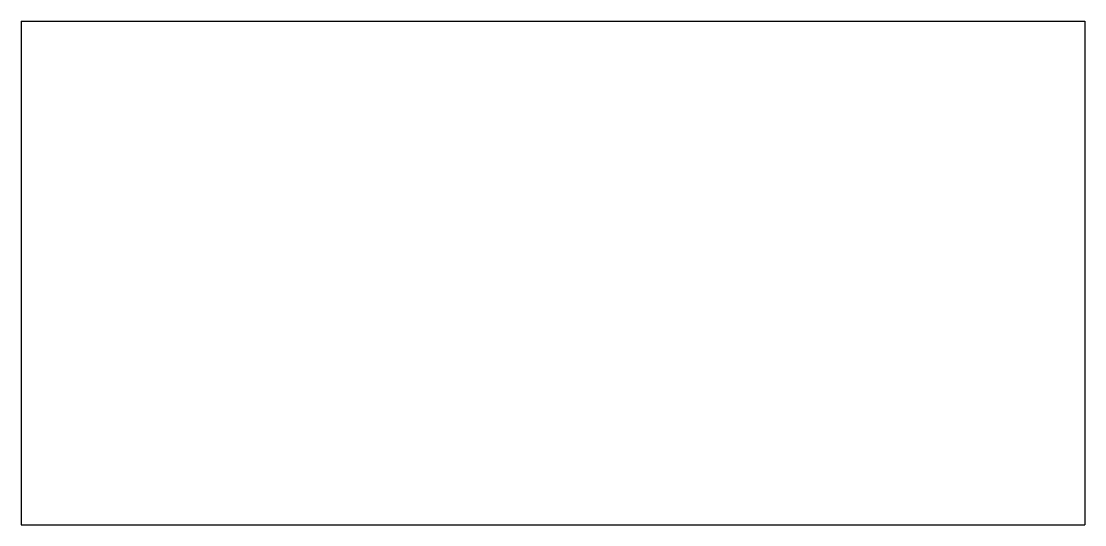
# Model space of a CAD drawing. Header units: millimetres. Extents: x 0 to 82.3, y 0 to 39.
import ezdxf

# ---------------------------------------------------------------- set-up
doc = ezdxf.new("R2010")
doc.units = ezdxf.units.MM

msp = doc.modelspace()

# ---------------------------------------------------------------- linework, layer by layer
for p, q in [((0, 39, 0.95), (0, 0, 0.95)), ((0, 39, 0.95), (82.35, 39, 0.95)), ((82.35, 39, 0.95), (82.35, 0, 0.95)), ((0, 0, 0.95), (82.35, 0, 0.95))]:
    msp.add_line(p, q)

doc.saveas('drawing.dxf')
